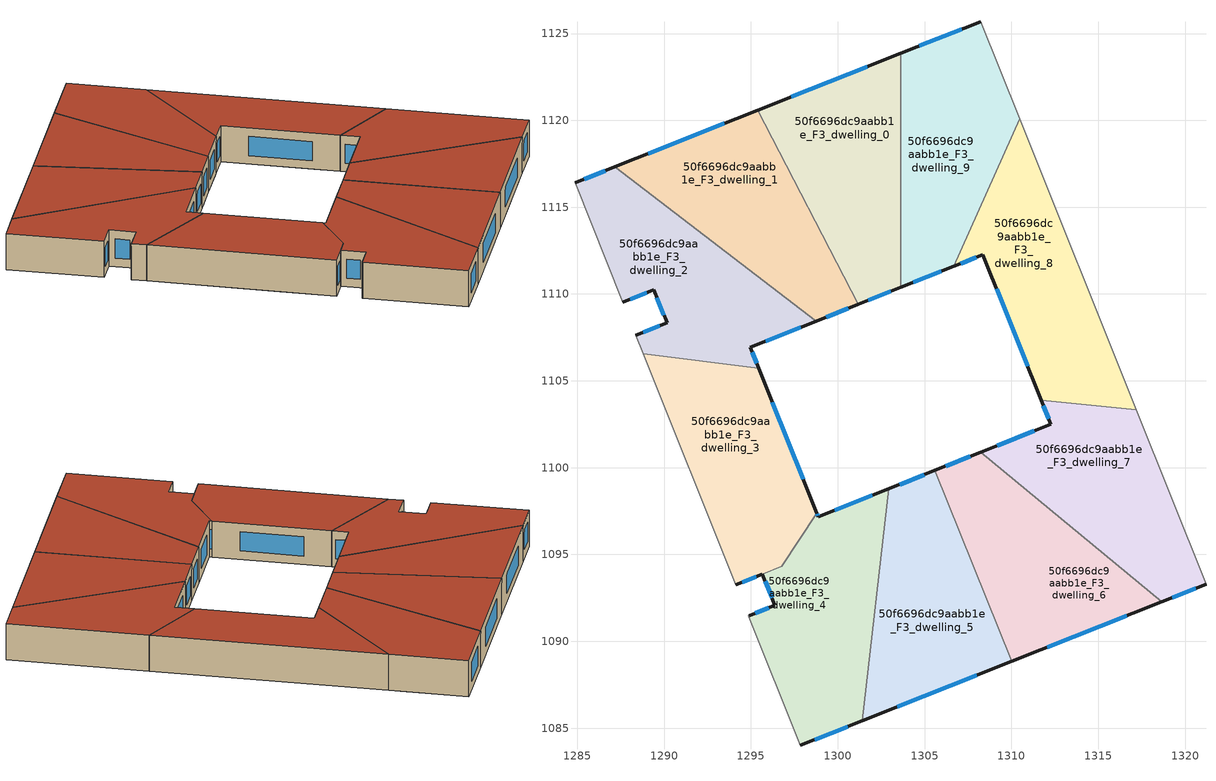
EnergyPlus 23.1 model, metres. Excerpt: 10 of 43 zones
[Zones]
50f6696dc9aabb1e_F3_dwelling_0
 floor to 50f6696dc9aabb1e_F2_dwelling_0 (EU_floor_Construction): 1303.62,1123.86 1303.62,1110.38 1301.41,1109.5 1296.14,1120.88 z9
 floor to 50f6696dc9aabb1e_F2_dwelling_1 (EU_floor_Construction): 1296.14,1120.88 1301.41,1109.5 1301.19,1109.41 1295.39,1120.59 z9
 wall outside (EU_wall_Construction): 1301.19,1109.41 1303.62,1110.38 / 1303.62,1123.86 1295.39,1120.59 z9:12
 wall to 50f6696dc9aabb1e_F3_dwelling_1 (EU_wall_Construction): 1295.39,1120.59 1301.19,1109.41 z9:12
 wall to 50f6696dc9aabb1e_F3_dwelling_9 (EU_wall_Construction): 1303.62,1110.38 1303.62,1123.86 z9:12
 window (EU_Window_Construction): 1301.76,1109.64 1303.05,1110.15 / 1301.69,1123.09 1297.33,1121.35 z9.7:11.3
 roof outside (EU_roof_Construction): 1303.62,1110.38 1303.62,1123.86 1295.39,1120.59 1301.19,1109.41 z12
50f6696dc9aabb1e_F3_dwelling_1
 floor to 50f6696dc9aabb1e_F2_dwelling_2 (EU_floor_Construction): 1299.2,1108.62 1298.75,1108.44 1287.16,1117.32 1288.66,1117.91 z9
 floor adiabatic (EU_floor_Construction): 1295.39,1120.59 1301.19,1109.41 1298.76,1108.44 1299.2,1108.62 1288.66,1117.91 z9
 wall outside (EU_wall_Construction): 1298.76,1108.44 1301.19,1109.41 / 1295.39,1120.59 1287.16,1117.32 z9:12
 wall to 50f6696dc9aabb1e_F3_dwelling_2 (EU_wall_Construction): 1287.16,1117.32 1298.76,1108.44 z9:12
 window (EU_Window_Construction): 1299.33,1108.67 1300.62,1109.18 / 1293.46,1119.82 1289.1,1118.08 z9.7:11.3
 roof outside (EU_roof_Construction): 1301.19,1109.41 1295.39,1120.59 1287.16,1117.32 1298.76,1108.44 z12
50f6696dc9aabb1e_F3_dwelling_2
 floor to 50f6696dc9aabb1e_F2_dwelling_2 (EU_floor_Construction): 1298.75,1108.44 1294.97,1106.94 1294.45,1108.26 1289.43,1110.2 1289.41,1110.23 1287.62,1109.53 1284.87,1116.41 1287.16,1117.32 z9
 floor to 50f6696dc9aabb1e_F2_dwelling_3 (EU_floor_Construction): 1294.44,1108.26 1295.45,1105.73 1288.81,1106.56 1288.38,1107.62 1290.17,1108.33 1289.43,1110.2 z9
 wall outside (EU_wall_Construction): 1287.62,1109.53 1289.41,1110.23 1290.17,1108.33 1288.38,1107.62 / 1287.16,1117.32 1284.87,1116.41 / 1295.46,1105.73 1294.97,1106.94 1298.76,1108.44 z9:12
 wall adiabatic (EU_wall_Construction): 1284.87,1116.41 1287.62,1109.53 / 1288.38,1107.62 1288.81,1106.56 z9:12
 wall to 50f6696dc9aabb1e_F3_dwelling_3 (EU_wall_Construction): 1288.81,1106.56 1295.46,1105.73 z9:12
 window (EU_Window_Construction): 1289.59,1109.79 1289.99,1108.78 / 1288.04,1109.7 1288.99,1110.07 / 1286.62,1117.1 1285.41,1116.62 / 1295.86,1107.29 1297.87,1108.09 / 1295.34,1106.02 1295.09,1106.65 / 1289.75,1108.17 1288.8,1107.79 z9.7:11.3
 roof outside (EU_roof_Construction): 1298.76,1108.44 1287.16,1117.32 1284.87,1116.41 1287.62,1109.53 1289.41,1110.23 1290.17,1108.33 1288.38,1107.62 1288.81,1106.56 1295.46,1105.73 1294.97,1106.94 z12
50f6696dc9aabb1e_F3_dwelling_3
 floor to 50f6696dc9aabb1e_F2_dwelling_3 (EU_floor_Construction): 1295.45,1105.73 1297.51,1100.59 1292.54,1097.23 1288.81,1106.56 z9
 floor to 50f6696dc9aabb1e_F2_dwelling_4 (EU_floor_Construction): 1297.51,1100.59 1298.79,1097.38 1296.77,1094.31 1294.14,1093.25 1292.54,1097.23 z9
 wall outside (EU_wall_Construction): 1294.14,1093.25 1295.66,1093.86 / 1298.79,1097.38 1295.46,1105.73 z9:12
 wall adiabatic (EU_wall_Construction): 1288.81,1106.56 1294.14,1093.25 z9:12
 wall to 50f6696dc9aabb1e_F3_dwelling_4 (EU_wall_Construction): 1295.67,1093.86 1296.77,1094.31 1298.79,1097.38 z9:12
 window (EU_Window_Construction): 1294.49,1093.39 1295.3,1093.72 / 1298.01,1099.35 1296.24,1103.77 z9.7:11.3
 roof outside (EU_roof_Construction): 1296.77,1094.31 1298.79,1097.38 1295.46,1105.73 1288.81,1106.56 1294.14,1093.25 z12
50f6696dc9aabb1e_F3_dwelling_4
 floor to 50f6696dc9aabb1e_F2_dwelling_4 (EU_floor_Construction): 1301.73,1098.3 1297.66,1084.46 1294.87,1091.42 1294.85,1091.46 1294.91,1091.48 1296.38,1092.08 1295.67,1093.86 1296.77,1094.31 1298.79,1097.38 1298.88,1097.16 z9
 floor to 50f6696dc9aabb1e_F2_dwelling_5 (EU_floor_Construction): 1302.94,1098.78 1301.41,1085.42 1297.84,1084 1297.66,1084.46 1301.73,1098.3 z9
 wall outside (EU_wall_Construction): 1295.67,1093.86 1296.38,1092.08 1294.91,1091.48 / 1302.94,1098.78 1298.88,1097.16 1298.79,1097.38 / 1297.84,1084 1301.41,1085.42 z9:12
 wall to 50f6696dc9aabb1e_F3_dwelling_5 (EU_wall_Construction): 1301.41,1085.42 1302.94,1098.78 z9:12
 wall adiabatic (EU_wall_Construction): 1294.91,1091.48 1294.85,1091.46 1294.87,1091.42 1297.84,1084 z9:12
 window (EU_Window_Construction): 1296.04,1091.94 1295.25,1091.62 / 1295.83,1093.44 1296.21,1092.5 / 1298.86,1097.22 1298.82,1097.33 / 1301.99,1098.4 1299.84,1097.54 / 1298.68,1084.34 1300.57,1085.09 z9.7:11.3
 roof outside (EU_roof_Construction): 1301.41,1085.42 1302.94,1098.78 1298.88,1097.16 1298.79,1097.38 1296.77,1094.31 1295.67,1093.86 1296.38,1092.08 1294.91,1091.48 1294.85,1091.46 1294.87,1091.42 1297.84,1084 z12
50f6696dc9aabb1e_F3_dwelling_5
 floor adiabatic (EU_floor_Construction): 1305.59,1099.83 1310.03,1088.85 1301.41,1085.42 1302.94,1098.78 z9
 wall outside (EU_wall_Construction): 1305.59,1099.83 1302.94,1098.78 / 1301.41,1085.42 1310.03,1088.85 z9:12
 wall to 50f6696dc9aabb1e_F3_dwelling_6 (EU_wall_Construction): 1310.03,1088.85 1305.59,1099.83 z9:12
 window (EU_Window_Construction): 1304.97,1099.59 1303.57,1099.03 / 1303.44,1086.23 1308.01,1088.05 z9.7:11.3
 roof outside (EU_roof_Construction): 1310.03,1088.85 1305.59,1099.83 1302.94,1098.78 1301.41,1085.42 z12
50f6696dc9aabb1e_F3_dwelling_6
 floor to 50f6696dc9aabb1e_F2_dwelling_6 (EU_floor_Construction): 1306.56,1100.22 1313.17,1090.1 1310.03,1088.85 1305.6,1099.83 z9
 floor to 50f6696dc9aabb1e_F2_dwelling_7 (EU_floor_Construction): 1318.66,1092.28 1313.17,1090.1 1306.56,1100.22 1308.25,1100.89 z9
 wall outside (EU_wall_Construction): 1308.25,1100.89 1305.59,1099.83 / 1310.03,1088.85 1318.66,1092.28 z9:12
 wall to 50f6696dc9aabb1e_F3_dwelling_7 (EU_wall_Construction): 1318.66,1092.28 1308.25,1100.89 z9:12
 window (EU_Window_Construction): 1307.63,1100.64 1306.22,1100.08 / 1312.06,1089.66 1316.63,1091.48 z9.7:11.3
 roof outside (EU_roof_Construction): 1318.66,1092.28 1308.25,1100.89 1305.59,1099.83 1310.03,1088.85 z12
50f6696dc9aabb1e_F3_dwelling_7
 floor to 50f6696dc9aabb1e_F2_dwelling_7 (EU_floor_Construction): 1321.01,1093.22 1318.66,1092.28 1308.25,1100.89 1308.97,1101.18 z9
 floor to 50f6696dc9aabb1e_F2_dwelling_8 (EU_floor_Construction): 1317.19,1103.32 1321.21,1093.29 1321.01,1093.22 1308.97,1101.18 1312.27,1102.49 1311.72,1103.88 z9
 wall outside (EU_wall_Construction): 1311.72,1103.88 1312.27,1102.49 1308.25,1100.89 / 1318.66,1092.28 1321.21,1093.29 z9:12
 wall to 50f6696dc9aabb1e_F3_dwelling_8 (EU_wall_Construction): 1317.19,1103.32 1311.72,1103.88 z9:12
 wall adiabatic (EU_wall_Construction): 1321.21,1093.29 1317.19,1103.32 z9:12
 window (EU_Window_Construction): 1311.33,1102.12 1309.19,1101.27 / 1311.85,1103.56 1312.14,1102.82 / 1319.26,1092.52 1320.61,1093.06 z9.7:11.3
 roof outside (EU_roof_Construction): 1321.21,1093.29 1317.19,1103.32 1311.72,1103.88 1312.27,1102.49 1308.25,1100.89 1318.66,1092.28 z12
50f6696dc9aabb1e_F3_dwelling_8
 floor to 50f6696dc9aabb1e_F2_dwelling_8 (EU_floor_Construction): 1315.95,1106.44 1317.19,1103.32 1311.72,1103.88 1310.97,1105.74 z9
 floor to 50f6696dc9aabb1e_F2_dwelling_9 (EU_floor_Construction): 1310.48,1120.09 1315.95,1106.44 1310.97,1105.74 1308.36,1112.26 1306.69,1111.6 z9
 wall outside (EU_wall_Construction): 1306.69,1111.6 1308.36,1112.26 1311.72,1103.88 z9:12
 wall to 50f6696dc9aabb1e_F3_dwelling_9 (EU_wall_Construction): 1310.48,1120.09 1306.69,1111.6 z9:12
 wall adiabatic (EU_wall_Construction): 1317.19,1103.32 1310.48,1120.09 z9:12
 window (EU_Window_Construction): 1309.15,1110.3 1310.93,1105.85 / 1307.08,1111.75 1307.97,1112.11 z9.7:11.3
 roof outside (EU_roof_Construction): 1317.19,1103.32 1310.48,1120.09 1306.69,1111.6 1308.36,1112.26 1311.72,1103.88 z12
50f6696dc9aabb1e_F3_dwelling_9
 floor to 50f6696dc9aabb1e_F2_dwelling_10 (EU_floor_Construction): 1308.24,1125.69 1309.99,1121.32 1306.19,1111.4 1303.62,1110.38 1303.62,1123.86 z9
 floor to 50f6696dc9aabb1e_F2_dwelling_9 (EU_floor_Construction): 1309.99,1121.32 1310.48,1120.09 1306.69,1111.6 1306.19,1111.4 z9
 wall outside (EU_wall_Construction): 1303.62,1110.38 1306.69,1111.6 / 1308.24,1125.69 1303.62,1123.86 z9:12
 wall adiabatic (EU_wall_Construction): 1310.48,1120.09 1308.24,1125.69 z9:12
 window (EU_Window_Construction): 1304.34,1110.66 1305.97,1111.31 / 1307.15,1125.26 1304.71,1124.29 z9.7:11.3
 roof outside (EU_roof_Construction): 1306.69,1111.6 1310.48,1120.09 1308.24,1125.69 1303.62,1123.86 1303.62,1110.38 z12
[Building]
EU S2 Campaign: North Axis=0; Terrain=City; Solar Distribution=FullExterior
[Site:Location]
Budapest.Ferenc.Liszt.Intl.AP: Latitude=47.437; Longitude=19.256; Time Zone=1; Elevation=185
[SizingPeriod:WeatherFileDays]
AnnualSizingPeriod: Begin Month=1; Begin Day of Month=1; End Month=12; End Day of Month=31; Day of Week for Start Day=Monday; Use Weather File Daylight Saving Period=No; Use Weather File Rain and Snow Indicators=No
[MATERIAL]
EU_InternalMass_Material: Roughness=MediumRough; Thickness=0.1; Conductivity=1; Density=1800; Specific Heat=900; Thermal Absorptance=0.9; Solar Absorptance=0.7; Visible Absorptance=0.7
[MATERIAL:NOMASS] Roughness=MediumRough; Thermal Absorptance=0.9; Solar Absorptance=0.7; Visible Absorptance=0.7
Name | Thermal Resistance
EU_wall_NoMass | 0.832559
EU_roof_NoMass | 1.39638
EU_floor_NoMass | 0.872794
[WINDOWMATERIAL:SIMPLEGLAZINGSYSTEM]
EU_Window_SimpleGlazing: UFactor=2.79869; Solar Heat Gain Coefficient=0.75; Visible Transmittance=0.75
[CONSTRUCTION]
EU_wall_Construction: EU_wall_NoMass
EU_roof_Construction: EU_roof_NoMass
EU_floor_Construction: EU_floor_NoMass
EU_Window_Construction: EU_Window_SimpleGlazing
EU_InternalMass_Construction: EU_InternalMass_Material
[ZONE] Type=1; Multiplier=1; Ceiling Height=autocalculate; Floor Area=autocalculate; Part of Total Floor Area=Yes
Name | Volume
50f6696dc9aabb1e_F3_dwelling_0 | 215.637
50f6696dc9aabb1e_F3_dwelling_1 | 215.636
50f6696dc9aabb1e_F3_dwelling_2 | 215.67
50f6696dc9aabb1e_F3_dwelling_3 | 214.169
50f6696dc9aabb1e_F3_dwelling_4 | 217.133
50f6696dc9aabb1e_F3_dwelling_5 | 215.627
50f6696dc9aabb1e_F3_dwelling_6 | 215.669
50f6696dc9aabb1e_F3_dwelling_7 | 215.631
50f6696dc9aabb1e_F3_dwelling_8 | 215.624
50f6696dc9aabb1e_F3_dwelling_9 | 215.65
[INTERNALMASS] Construction=EU_InternalMass_Construction
Name | Zone or ZoneList | Surface Area
50f6696dc9aabb1e_F3_dwelling_0_EU_InternalMass | 50f6696dc9aabb1e_F3_dwelling_0 | 71.8789
50f6696dc9aabb1e_F3_dwelling_1_EU_InternalMass | 50f6696dc9aabb1e_F3_dwelling_1 | 71.8788
50f6696dc9aabb1e_F3_dwelling_2_EU_InternalMass | 50f6696dc9aabb1e_F3_dwelling_2 | 71.8885
50f6696dc9aabb1e_F3_dwelling_3_EU_InternalMass | 50f6696dc9aabb1e_F3_dwelling_3 | 71.3905
50f6696dc9aabb1e_F3_dwelling_4_EU_InternalMass | 50f6696dc9aabb1e_F3_dwelling_4 | 72.3781
50f6696dc9aabb1e_F3_dwelling_5_EU_InternalMass | 50f6696dc9aabb1e_F3_dwelling_5 | 71.8758
50f6696dc9aabb1e_F3_dwelling_6_EU_InternalMass | 50f6696dc9aabb1e_F3_dwelling_6 | 71.8896
50f6696dc9aabb1e_F3_dwelling_7_EU_InternalMass | 50f6696dc9aabb1e_F3_dwelling_7 | 71.877
50f6696dc9aabb1e_F3_dwelling_8_EU_InternalMass | 50f6696dc9aabb1e_F3_dwelling_8 | 71.8746
50f6696dc9aabb1e_F3_dwelling_9_EU_InternalMass | 50f6696dc9aabb1e_F3_dwelling_9 | 71.8835
[OTHEREQUIPMENT] Fuel Type=Electricity; Design Level Calculation Method=Watts/Area; Power per Zone Floor Area=1; Fraction Latent=0; Fraction Radiant=0; Fraction Lost=0; Carbon Dioxide Generation Rate=0; EndUse Subcategory=EU_Step8_InternalGains
Name | Zone or ZoneList or Space or SpaceList | Schedule
EU_Step8_InternalGain_50f6696dc9aabb1e_F3_dwelling_0_f000 | 50f6696dc9aabb1e_F3_dwelling_0 | EU_Step8_GainSchedule_50f6696dc9aabb1e_F3_dwelling_0_f000
EU_Step8_InternalGain_50f6696dc9aabb1e_F3_dwelling_1_f000 | 50f6696dc9aabb1e_F3_dwelling_1 | EU_Step8_GainSchedule_50f6696dc9aabb1e_F3_dwelling_1_f000
EU_Step8_InternalGain_50f6696dc9aabb1e_F3_dwelling_2_f000 | 50f6696dc9aabb1e_F3_dwelling_2 | EU_Step8_GainSchedule_50f6696dc9aabb1e_F3_dwelling_2_f000
EU_Step8_InternalGain_50f6696dc9aabb1e_F3_dwelling_3_f000 | 50f6696dc9aabb1e_F3_dwelling_3 | EU_Step8_GainSchedule_50f6696dc9aabb1e_F3_dwelling_3_f000
EU_Step8_InternalGain_50f6696dc9aabb1e_F3_dwelling_4_f000 | 50f6696dc9aabb1e_F3_dwelling_4 | EU_Step8_GainSchedule_50f6696dc9aabb1e_F3_dwelling_4_f000
EU_Step8_InternalGain_50f6696dc9aabb1e_F3_dwelling_5_f000 | 50f6696dc9aabb1e_F3_dwelling_5 | EU_Step8_GainSchedule_50f6696dc9aabb1e_F3_dwelling_5_f000
EU_Step8_InternalGain_50f6696dc9aabb1e_F3_dwelling_6_f000 | 50f6696dc9aabb1e_F3_dwelling_6 | EU_Step8_GainSchedule_50f6696dc9aabb1e_F3_dwelling_6_f000
EU_Step8_InternalGain_50f6696dc9aabb1e_F3_dwelling_7_f000 | 50f6696dc9aabb1e_F3_dwelling_7 | EU_Step8_GainSchedule_50f6696dc9aabb1e_F3_dwelling_7_f000
EU_Step8_InternalGain_50f6696dc9aabb1e_F3_dwelling_8_f000 | 50f6696dc9aabb1e_F3_dwelling_8 | EU_Step8_GainSchedule_50f6696dc9aabb1e_F3_dwelling_8_f000
EU_Step8_InternalGain_50f6696dc9aabb1e_F3_dwelling_9_f000 | 50f6696dc9aabb1e_F3_dwelling_9 | EU_Step8_GainSchedule_50f6696dc9aabb1e_F3_dwelling_9_f000
[ZONEVENTILATION:DESIGNFLOWRATE] Schedule=EU_AlwaysOn; Design Flow Rate Calculation Method=AirChanges/Hour; Air Changes per Hour=0.475469; Ventilation Type=Natural; Fan Pressure Rise=0; Fan Total Efficiency=1; Constant Term Coefficient=1; Temperature Term Coefficient=0; Velocity Term Coefficient=0; Velocity Squared Term Coefficient=0; Minimum Indoor Temperature=-100; Maximum Indoor Temperature=100; Delta Temperature=-100; Minimum Outdoor Temperature=-100; Maximum Outdoor Temperature=100; Maximum Wind Speed=40
Name | Zone or ZoneList or Space or SpaceList
EU_ConstantAir_50f6696dc9aabb1e_F3_dwelling_0 | 50f6696dc9aabb1e_F3_dwelling_0
EU_ConstantAir_50f6696dc9aabb1e_F3_dwelling_1 | 50f6696dc9aabb1e_F3_dwelling_1
EU_ConstantAir_50f6696dc9aabb1e_F3_dwelling_2 | 50f6696dc9aabb1e_F3_dwelling_2
EU_ConstantAir_50f6696dc9aabb1e_F3_dwelling_3 | 50f6696dc9aabb1e_F3_dwelling_3
EU_ConstantAir_50f6696dc9aabb1e_F3_dwelling_4 | 50f6696dc9aabb1e_F3_dwelling_4
EU_ConstantAir_50f6696dc9aabb1e_F3_dwelling_5 | 50f6696dc9aabb1e_F3_dwelling_5
EU_ConstantAir_50f6696dc9aabb1e_F3_dwelling_6 | 50f6696dc9aabb1e_F3_dwelling_6
EU_ConstantAir_50f6696dc9aabb1e_F3_dwelling_7 | 50f6696dc9aabb1e_F3_dwelling_7
EU_ConstantAir_50f6696dc9aabb1e_F3_dwelling_8 | 50f6696dc9aabb1e_F3_dwelling_8
EU_ConstantAir_50f6696dc9aabb1e_F3_dwelling_9 | 50f6696dc9aabb1e_F3_dwelling_9
[HVACTEMPLATE:ZONE:IDEALLOADSAIRSYSTEM] System Availability Schedule=EU_AlwaysOn; Maximum Heating Supply Air Temperature=50; Minimum Cooling Supply Air Temperature=13; Maximum Heating Supply Air Humidity Ratio=0.0156; Minimum Cooling Supply Air Humidity Ratio=0.0077; Heating Limit=NoLimit; Cooling Limit=NoLimit; Heating Availability Schedule=EU_AlwaysOn; Cooling Availability Schedule=EU_CoolingOff; Dehumidification Control Type=ConstantSensibleHeatRatio; Cooling Sensible Heat Ratio=0.7; Dehumidification Setpoint=60; Humidification Control Type=None; Humidification Setpoint=30; Outdoor Air Method=None; Outdoor Air Flow Rate per Person=0.00944; Outdoor Air Flow Rate per Zone Floor Area=0; Outdoor Air Flow Rate per Zone=0; Demand Controlled Ventilation Type=None; Outdoor Air Economizer Type=NoEconomizer; Heat Recovery Type=None; Sensible Heat Recovery Effectiveness=0.7; Latent Heat Recovery Effectiveness=0.65
Name | Template Thermostat
50f6696dc9aabb1e_F3_dwelling_0 | EU_HeatOnly_50f6696dc9aabb1e_F3_dwelling_0
50f6696dc9aabb1e_F3_dwelling_1 | EU_HeatOnly_50f6696dc9aabb1e_F3_dwelling_1
50f6696dc9aabb1e_F3_dwelling_2 | EU_HeatOnly_50f6696dc9aabb1e_F3_dwelling_2
50f6696dc9aabb1e_F3_dwelling_3 | EU_HeatOnly_50f6696dc9aabb1e_F3_dwelling_3
50f6696dc9aabb1e_F3_dwelling_4 | EU_HeatOnly_50f6696dc9aabb1e_F3_dwelling_4
50f6696dc9aabb1e_F3_dwelling_5 | EU_HeatOnly_50f6696dc9aabb1e_F3_dwelling_5
50f6696dc9aabb1e_F3_dwelling_6 | EU_HeatOnly_50f6696dc9aabb1e_F3_dwelling_6
50f6696dc9aabb1e_F3_dwelling_7 | EU_HeatOnly_50f6696dc9aabb1e_F3_dwelling_7
50f6696dc9aabb1e_F3_dwelling_8 | EU_HeatOnly_50f6696dc9aabb1e_F3_dwelling_8
50f6696dc9aabb1e_F3_dwelling_9 | EU_HeatOnly_50f6696dc9aabb1e_F3_dwelling_9
[SIZING:ZONE] Zone Cooling Design Supply Air Temperature Input Method=SupplyAirTemperature; Zone Cooling Design Supply Air Temperature=13; Zone Heating Design Supply Air Temperature Input Method=SupplyAirTemperature; Zone Heating Design Supply Air Temperature=50; Zone Cooling Design Supply Air Humidity Ratio=0.008; Zone Heating Design Supply Air Humidity Ratio=0.008; Cooling Design Air Flow Method=DesignDay; Cooling Design Air Flow Rate=0; Cooling Minimum Air Flow per Zone Floor Area=0.000762; Cooling Minimum Air Flow=0; Cooling Minimum Air Flow Fraction=0.2; Heating Design Air Flow Method=DesignDay; Heating Design Air Flow Rate=0; Heating Maximum Air Flow per Zone Floor Area=0.002032; Heating Maximum Air Flow=0.141576; Heating Maximum Air Flow Fraction=0.3; Account for Dedicated Outdoor Air System=No; Dedicated Outdoor Air System Control Strategy=NeutralSupplyAir; Dedicated Outdoor Air Low Setpoint Temperature for Design=autosize; Dedicated Outdoor Air High Setpoint Temperature for Design=autosize; Zone Load Sizing Method=Sensible Load Only No Latent Load; Zone Latent Cooling Design Supply Air Humidity Ratio Input Method=HumidityRatioDifference; Zone Cooling Design Supply Air Humidity Ratio Difference=0.005; Zone Latent Heating Design Supply Air Humidity Ratio Input Method=HumidityRatioDifference; Zone Humidification Design Supply Air Humidity Ratio Difference=0.005
50f6696dc9aabb1e_F3_dwelling_0; 50f6696dc9aabb1e_F3_dwelling_1; 50f6696dc9aabb1e_F3_dwelling_2; 50f6696dc9aabb1e_F3_dwelling_3; 50f6696dc9aabb1e_F3_dwelling_4; 50f6696dc9aabb1e_F3_dwelling_5; 50f6696dc9aabb1e_F3_dwelling_6; 50f6696dc9aabb1e_F3_dwelling_7; 50f6696dc9aabb1e_F3_dwelling_8; 50f6696dc9aabb1e_F3_dwelling_9
[SCHEDULE:CONSTANT]
Name | Hourly Value
EU_AlwaysOn | 1
EU_CoolingOff | 0
[SCHEDULE:FILE] Column Number=1; Rows to Skip at Top=0; Number of Hours of Data=8760; Column Separator=Comma; Interpolate to Timestep=No; Minutes per Item=60; Adjust Schedule for Daylight Savings=Yes
Name | File
EU_Step8_GainSchedule_50f6696dc9aabb1e_F3_dwelling_0_f000 | ../../schedules/50f6696dc9aabb1e/50f6696dc9aabb1e_F3_dwelling_0_f000_gain.csv
EU_Step8_GainSchedule_50f6696dc9aabb1e_F3_dwelling_1_f000 | ../../schedules/50f6696dc9aabb1e/50f6696dc9aabb1e_F3_dwelling_1_f000_gain.csv
EU_Step8_GainSchedule_50f6696dc9aabb1e_F3_dwelling_2_f000 | ../../schedules/50f6696dc9aabb1e/50f6696dc9aabb1e_F3_dwelling_2_f000_gain.csv
EU_Step8_GainSchedule_50f6696dc9aabb1e_F3_dwelling_3_f000 | ../../schedules/50f6696dc9aabb1e/50f6696dc9aabb1e_F3_dwelling_3_f000_gain.csv
EU_Step8_GainSchedule_50f6696dc9aabb1e_F3_dwelling_4_f000 | ../../schedules/50f6696dc9aabb1e/50f6696dc9aabb1e_F3_dwelling_4_f000_gain.csv
EU_Step8_GainSchedule_50f6696dc9aabb1e_F3_dwelling_5_f000 | ../../schedules/50f6696dc9aabb1e/50f6696dc9aabb1e_F3_dwelling_5_f000_gain.csv
EU_Step8_GainSchedule_50f6696dc9aabb1e_F3_dwelling_6_f000 | ../../schedules/50f6696dc9aabb1e/50f6696dc9aabb1e_F3_dwelling_6_f000_gain.csv
EU_Step8_GainSchedule_50f6696dc9aabb1e_F3_dwelling_7_f000 | ../../schedules/50f6696dc9aabb1e/50f6696dc9aabb1e_F3_dwelling_7_f000_gain.csv
EU_Step8_GainSchedule_50f6696dc9aabb1e_F3_dwelling_8_f000 | ../../schedules/50f6696dc9aabb1e/50f6696dc9aabb1e_F3_dwelling_8_f000_gain.csv
EU_Step8_GainSchedule_50f6696dc9aabb1e_F3_dwelling_9_f000 | ../../schedules/50f6696dc9aabb1e/50f6696dc9aabb1e_F3_dwelling_9_f000_gain.csv
